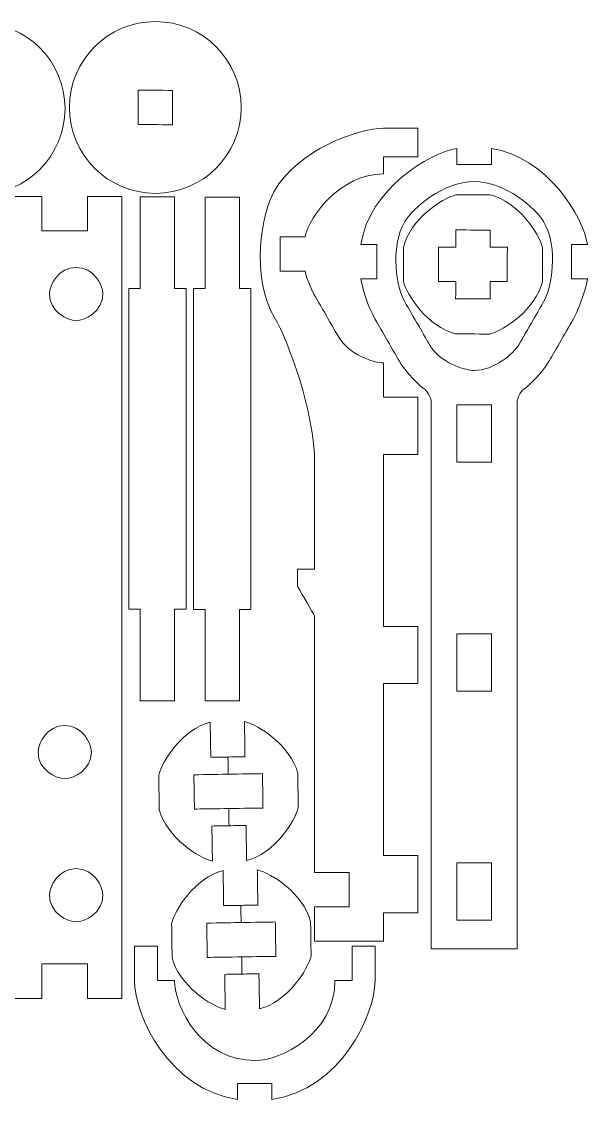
# Model space of a CAD drawing. Header units: millimetres. Extents: x -5059 to 5976, y -2595 to 3315.
# Drawn here: x 1427.8 to 1526.6, y -1475.3 to -1287.1 of the extents above; entities that cross this region are included whole.
import ezdxf

# ---------------------------------------------------------------- set-up
doc = ezdxf.new("R2010")
doc.units = ezdxf.units.MM
doc.header["$MEASUREMENT"] = 0
doc.layers.add('Layer 1', color=7, linetype='Continuous')

msp = doc.modelspace()

# ---------------------------------------------------------------- linework, layer by layer
at = {"layer": 'Layer 1', "color": 250, "lineweight": 9}
for centre in [(1420.3454, -1302.318), (1451.1187, -1302.118)]:
    msp.add_ellipse(centre, major_axis=(0, 15), ratio=1, dxfattribs=at)
at = {"layer": 'Layer 1', "color": 18, "lineweight": 9}
for points in [[(1448.1346, -1299.1022), (1448.1241, -1301.1023), (1448.1083, -1304.1022), (1448.103, -1305.1022)], [(1454.1346, -1299.1339), (1452.1346, -1299.1234), (1449.1346, -1299.1075), (1448.1346, -1299.1022)], [(1454.1029, -1305.1338), (1454.1134, -1303.1339), (1454.1293, -1300.1339), (1454.1346, -1299.1339)], [(1448.103, -1305.1022), (1450.103, -1305.1127), (1453.1028, -1305.1286), (1454.1029, -1305.1338)], [(1490.9328, -1305.7308), (1492.9328, -1305.7308), (1495.9328, -1305.7308), (1496.9328, -1305.7308)], [(1496.9328, -1305.7308), (1496.9328, -1307.3975), (1496.9328, -1309.8975), (1496.9328, -1310.7308)], [(1487.0094, -1326.0562), (1488.4825, -1316.3468), (1498.9284, -1310.019), (1503.7831, -1309.2825)], [(1503.7831, -1309.2825), (1503.7831, -1310.2071), (1503.7831, -1311.5939), (1503.7831, -1312.0562)], [(1509.7831, -1312.0562), (1509.7831, -1311.1316), (1509.7831, -1309.7448), (1509.7831, -1309.2825)], [(1509.7831, -1309.2825), (1519.4925, -1310.7556), (1525.8203, -1321.2015), (1526.5568, -1326.0562)], [(1496.9328, -1310.7308), (1494.9328, -1310.7308), (1491.9328, -1310.7308), (1490.9328, -1310.7308)], [(1490.9328, -1310.7308), (1490.9328, -1311.7308), (1490.9328, -1313.2308), (1490.9328, -1313.7308)], [(1490.9328, -1313.7308), (1483.4251, -1313.7308), (1478.0625, -1321.0642), (1477.2581, -1324.7308)], [(1503.7831, -1312.0562), (1505.7831, -1312.0562), (1508.7831, -1312.0562), (1509.7831, -1312.0562)], [(1494.4382, -1326.4888), (1495.658, -1321.6093), (1501.1537, -1317.9751), (1503.5966, -1317.3779)], [(1503.5966, -1317.3779), (1505.5965, -1317.3831), (1508.5965, -1317.3909), (1509.5965, -1317.3934)], [(1509.5965, -1317.3934), (1514.476, -1318.6132), (1518.1102, -1324.1089), (1518.7075, -1326.5517)], [(1425.2928, -1317.6909), (1427.2928, -1317.6909), (1430.2928, -1317.6909), (1431.2928, -1317.6909)], [(1431.2928, -1317.6909), (1431.2928, -1319.6909), (1431.2928, -1322.6909), (1431.2928, -1323.6909)], [(1439.2928, -1317.6909), (1441.2928, -1317.6909), (1444.2928, -1317.6909), (1445.2928, -1317.6909)], [(1439.2928, -1323.6909), (1439.2928, -1321.6909), (1439.2928, -1318.6909), (1439.2928, -1317.6909)], [(1445.2928, -1317.6909), (1445.2928, -1364.3575), (1445.2928, -1434.3575), (1445.2928, -1457.6909)], [(1454.4864, -1317.7367), (1452.4864, -1317.7367), (1449.4864, -1317.7367), (1448.4864, -1317.7367)], [(1448.4864, -1317.7367), (1448.4864, -1323.0701), (1448.4864, -1331.0701), (1448.4864, -1333.7367)], [(1454.4864, -1333.7367), (1454.4864, -1328.4034), (1454.4864, -1320.4034), (1454.4864, -1317.7367)], [(1465.799, -1317.7624), (1463.799, -1317.7624), (1460.799, -1317.7624), (1459.799, -1317.7624)], [(1459.799, -1317.7624), (1459.799, -1323.0958), (1459.799, -1331.0958), (1459.799, -1333.7624)], [(1465.799, -1333.7624), (1465.799, -1328.4291), (1465.799, -1320.4291), (1465.799, -1317.7624)], [(1431.2928, -1323.6909), (1433.9595, -1323.6909), (1437.9595, -1323.6909), (1439.2928, -1323.6909)], [(1477.2581, -1324.7308), (1475.8163, -1324.7308), (1473.6537, -1324.7308), (1472.9328, -1324.7308)], [(1472.9328, -1324.7308), (1472.9328, -1326.7308), (1472.9328, -1329.7308), (1472.9328, -1330.7308)], [(1503.5806, -1323.5125), (1503.578, -1324.5125), (1503.5742, -1326.0124), (1503.5728, -1326.5125)], [(1509.5806, -1323.5281), (1507.5806, -1323.5229), (1504.5806, -1323.5151), (1503.5806, -1323.5125)], [(1509.5729, -1326.528), (1509.5754, -1325.5281), (1509.5794, -1324.028), (1509.5806, -1323.5281)], [(1489.7831, -1326.0562), (1488.8586, -1326.0562), (1487.4717, -1326.0562), (1487.0094, -1326.0562)], [(1489.7831, -1332.0562), (1489.7831, -1330.0562), (1489.7831, -1327.0562), (1489.7831, -1326.0562)], [(1494.4226, -1332.4887), (1494.4278, -1330.4887), (1494.4356, -1327.4888), (1494.4382, -1326.4888)], [(1500.5729, -1326.5047), (1500.5677, -1328.5047), (1500.5599, -1331.5047), (1500.5573, -1332.5046)], [(1503.5728, -1326.5125), (1502.5729, -1326.5099), (1501.0728, -1326.506), (1500.5729, -1326.5047)], [(1503.5728, -1326.5125), (1503.5719, -1326.5196), (1503.5705, -1326.5305), (1503.57, -1326.5341)], [(1509.5729, -1326.528), (1509.5719, -1326.5352), (1509.5705, -1326.546), (1509.57, -1326.5497)], [(1512.5728, -1326.5358), (1511.5728, -1326.5332), (1510.0728, -1326.5293), (1509.5729, -1326.528)], [(1512.5573, -1332.5357), (1512.5625, -1330.5358), (1512.5702, -1327.5358), (1512.5728, -1326.5358)], [(1518.7075, -1326.5517), (1518.7023, -1328.5517), (1518.6945, -1331.5516), (1518.6919, -1332.5516)], [(1526.5568, -1326.0562), (1525.6323, -1326.0562), (1524.2454, -1326.0562), (1523.7831, -1326.0562)], [(1523.7831, -1326.0562), (1523.7831, -1328.0562), (1523.7831, -1331.0562), (1523.7831, -1332.0562)], [(1472.9328, -1330.7308), (1474.3746, -1330.7308), (1476.5372, -1330.7308), (1477.2581, -1330.7308)], [(1477.2581, -1330.7308), (1477.5681, -1332.1443), (1478.4467, -1334.1042), (1478.8085, -1334.7308)], [(1489.4626, -1339.0562), (1488.2046, -1336.8772), (1487.1981, -1333.3), (1487.0094, -1332.0562)], [(1487.0094, -1332.0562), (1487.934, -1332.0562), (1489.3208, -1332.0562), (1489.7831, -1332.0562)], [(1503.5336, -1341.6469), (1498.6541, -1340.4272), (1495.0199, -1334.9316), (1494.4226, -1332.4887)], [(1500.5573, -1332.5046), (1501.5573, -1332.5072), (1503.0573, -1332.5111), (1503.5573, -1332.5124)], [(1503.5573, -1332.5124), (1503.5547, -1333.5124), (1503.5508, -1335.0124), (1503.5496, -1335.5124)], [(1518.6919, -1332.5516), (1517.4722, -1337.4312), (1511.9765, -1341.0654), (1509.5336, -1341.6625)], [(1509.5495, -1335.5279), (1509.5521, -1334.5279), (1509.5559, -1333.028), (1509.5573, -1332.5279)], [(1509.5573, -1332.5279), (1510.5573, -1332.5306), (1512.0573, -1332.5344), (1512.5573, -1332.5357)], [(1523.7831, -1332.0562), (1524.7077, -1332.0562), (1526.0946, -1332.0562), (1526.5568, -1332.0562)], [(1526.5568, -1332.0562), (1526.1794, -1334.5438), (1524.7327, -1337.9667), (1524.1036, -1339.0562)], [(1446.4864, -1333.7367), (1446.4864, -1352.4034), (1446.4864, -1380.4034), (1446.4864, -1389.7367)], [(1448.4864, -1333.7367), (1447.8197, -1333.7367), (1446.8197, -1333.7367), (1446.4864, -1333.7367)], [(1456.4864, -1333.7367), (1455.8197, -1333.7367), (1454.8197, -1333.7367), (1454.4864, -1333.7367)], [(1456.4864, -1389.7367), (1456.4864, -1371.0701), (1456.4864, -1343.0701), (1456.4864, -1333.7367)], [(1457.799, -1333.7624), (1457.799, -1352.4291), (1457.799, -1380.4291), (1457.799, -1389.7624)], [(1459.799, -1333.7624), (1459.1323, -1333.7624), (1458.1323, -1333.7624), (1457.799, -1333.7624)], [(1467.799, -1333.7624), (1467.1323, -1333.7624), (1466.1323, -1333.7624), (1465.799, -1333.7624)], [(1467.799, -1389.7624), (1467.799, -1371.0958), (1467.799, -1343.0958), (1467.799, -1333.7624)], [(1478.8085, -1334.7308), (1480.2519, -1337.2308), (1482.4169, -1340.9808), (1483.1386, -1342.2308)], [(1494.6588, -1336.0562), (1496.1021, -1338.5562), (1498.2672, -1342.3062), (1498.9889, -1343.5562)], [(1503.5496, -1335.5124), (1505.5495, -1335.5175), (1508.5495, -1335.5253), (1509.5495, -1335.5279)], [(1514.5774, -1343.5562), (1516.0207, -1341.0562), (1518.1858, -1337.3062), (1518.9075, -1336.0562)], [(1478.9328, -1364.3368), (1478.9328, -1355.2309), (1474.3032, -1342.8366), (1471.9884, -1338.916)], [(1493.7927, -1346.5562), (1492.3494, -1344.0562), (1490.1843, -1340.3062), (1489.4626, -1339.0562)], [(1524.1036, -1339.0562), (1522.6603, -1341.5562), (1520.4952, -1345.3062), (1519.7735, -1346.5562)], [(1503.5307, -1341.6686), (1503.5317, -1341.6614), (1503.5331, -1341.6506), (1503.5336, -1341.6469)], [(1503.5307, -1341.6686), (1505.5307, -1341.6737), (1508.5308, -1341.6816), (1509.5308, -1341.6841)], [(1509.5308, -1341.6841), (1509.5317, -1341.677), (1509.5331, -1341.6661), (1509.5336, -1341.6625)], [(1483.1386, -1342.2308), (1484.8707, -1345.2308), (1489.2008, -1346.7308), (1490.9328, -1346.7308)], [(1490.9328, -1346.7308), (1490.9328, -1348.7308), (1490.9328, -1351.7308), (1490.9328, -1352.7308)], [(1498.0331, -1351.2397), (1496.2833, -1349.983), (1494.3313, -1347.489), (1493.7927, -1346.5562)], [(1519.7735, -1346.5562), (1518.6964, -1348.4219), (1516.408, -1350.6114), (1515.5331, -1351.2397)], [(1499.2831, -1353.6764), (1499.2831, -1352.6504), (1498.4498, -1351.5389), (1498.0331, -1351.2397)], [(1515.5331, -1351.2397), (1514.6998, -1351.8382), (1514.2831, -1353.1634), (1514.2831, -1353.6764)], [(1490.9328, -1352.7308), (1492.9328, -1352.7308), (1495.9328, -1352.7308), (1496.9328, -1352.7308)], [(1496.9328, -1352.7308), (1496.9328, -1356.0642), (1496.9328, -1361.0642), (1496.9328, -1362.7308)], [(1499.2831, -1449.0562), (1499.2831, -1417.2629), (1499.2831, -1369.573), (1499.2831, -1353.6764)], [(1509.7831, -1354.0562), (1507.7831, -1354.0562), (1504.7831, -1354.0562), (1503.7831, -1354.0562)], [(1503.7831, -1354.0562), (1503.7831, -1357.3895), (1503.7831, -1362.3895), (1503.7831, -1364.0562)], [(1509.7831, -1364.0562), (1509.7831, -1360.7229), (1509.7831, -1355.7229), (1509.7831, -1354.0562)], [(1514.2831, -1353.6764), (1514.2831, -1385.4697), (1514.2831, -1433.1596), (1514.2831, -1449.0562)], [(1496.9328, -1362.7308), (1494.9328, -1362.7308), (1491.9328, -1362.7308), (1490.9328, -1362.7308)], [(1490.9328, -1362.7308), (1490.9328, -1372.7308), (1490.9328, -1387.7308), (1490.9328, -1392.7308)], [(1478.9328, -1382.7308), (1478.9328, -1376.5995), (1478.9328, -1367.4025), (1478.9328, -1364.3368)], [(1503.7831, -1364.0562), (1505.7831, -1364.0562), (1508.7831, -1364.0562), (1509.7831, -1364.0562)], [(1478.9328, -1382.7308), (1477.9328, -1382.7308), (1476.4328, -1382.7308), (1475.9328, -1382.7308)], [(1475.9328, -1382.7308), (1475.9328, -1383.7308), (1475.9328, -1385.2308), (1475.9328, -1385.7308)], [(1475.9328, -1385.7308), (1476.9328, -1387.4629), (1478.4328, -1390.0609), (1478.9328, -1390.927)], [(1446.4864, -1389.7367), (1447.153, -1389.7367), (1448.153, -1389.7367), (1448.4864, -1389.7367)], [(1448.4864, -1389.7367), (1448.4864, -1395.0701), (1448.4864, -1403.0701), (1448.4864, -1405.7367)], [(1454.4864, -1405.7367), (1454.4864, -1400.4034), (1454.4864, -1392.4034), (1454.4864, -1389.7367)], [(1454.4864, -1389.7367), (1455.153, -1389.7367), (1456.153, -1389.7367), (1456.4864, -1389.7367)], [(1457.799, -1389.7624), (1458.4657, -1389.7624), (1459.4657, -1389.7624), (1459.799, -1389.7624)], [(1459.799, -1389.7624), (1459.799, -1395.0958), (1459.799, -1403.0958), (1459.799, -1405.7624)], [(1465.799, -1405.7624), (1465.799, -1400.4291), (1465.799, -1392.4291), (1465.799, -1389.7624)], [(1465.799, -1389.7624), (1466.4657, -1389.7624), (1467.4657, -1389.7624), (1467.799, -1389.7624)], [(1478.9328, -1435.7308), (1478.9328, -1420.7962), (1478.9328, -1398.3943), (1478.9328, -1390.927)], [(1490.9328, -1392.7308), (1492.9328, -1392.7308), (1495.9328, -1392.7308), (1496.9328, -1392.7308)], [(1496.9328, -1392.7308), (1496.9328, -1396.0642), (1496.9328, -1401.0642), (1496.9328, -1402.7308)], [(1509.7831, -1394.0562), (1507.7831, -1394.0562), (1504.7831, -1394.0562), (1503.7831, -1394.0562)], [(1503.7831, -1394.0562), (1503.7831, -1397.3895), (1503.7831, -1402.3895), (1503.7831, -1404.0562)], [(1509.7831, -1404.0562), (1509.7831, -1400.7229), (1509.7831, -1395.7229), (1509.7831, -1394.0562)], [(1496.9328, -1402.7308), (1494.9328, -1402.7308), (1491.9328, -1402.7308), (1490.9328, -1402.7308)], [(1490.9328, -1402.7308), (1490.9328, -1412.7308), (1490.9328, -1427.7308), (1490.9328, -1432.7308)], [(1503.7831, -1404.0562), (1505.7831, -1404.0562), (1508.7831, -1404.0562), (1509.7831, -1404.0562)], [(1448.4864, -1405.7367), (1450.4864, -1405.7367), (1453.4864, -1405.7367), (1454.4864, -1405.7367)], [(1459.799, -1405.7624), (1461.799, -1405.7624), (1464.799, -1405.7624), (1465.799, -1405.7624)], [(1460.7001, -1409.4634), (1455.837, -1410.7471), (1452.2752, -1416.2901), (1451.7101, -1418.7405)], [(1460.7964, -1415.5974), (1460.7643, -1413.5527), (1460.7161, -1410.4857), (1460.7001, -1409.4634)], [(1466.7697, -1415.4971), (1466.7375, -1413.4524), (1466.6893, -1410.3855), (1466.6733, -1409.3632)], [(1466.6993, -1409.3692), (1466.6906, -1409.3672), (1466.6777, -1409.3642), (1466.6733, -1409.3632)], [(1475.9761, -1418.3591), (1474.6926, -1413.496), (1469.1497, -1409.9343), (1466.6993, -1409.3692)], [(1463.796, -1415.5502), (1462.7962, -1415.5659), (1461.2964, -1415.5894), (1460.7964, -1415.5974)], [(1466.7956, -1415.503), (1465.7958, -1415.5187), (1464.296, -1415.5424), (1463.796, -1415.5502)], [(1463.796, -1415.5502), (1463.8117, -1416.549), (1463.8352, -1418.0472), (1463.8431, -1418.5466)], [(1451.6842, -1418.7345), (1451.6928, -1418.7365), (1451.7058, -1418.7395), (1451.7101, -1418.7405)], [(1451.7101, -1418.7405), (1451.7415, -1420.7403), (1451.7887, -1423.7399), (1451.8044, -1424.7398)], [(1457.8439, -1418.6442), (1459.8437, -1418.6127), (1462.8433, -1418.5655), (1463.8432, -1418.5498)], [(1457.9382, -1424.6434), (1457.9068, -1422.6436), (1457.8597, -1419.644), (1457.8439, -1418.6442)], [(1463.8432, -1418.5498), (1465.8429, -1418.5184), (1468.8424, -1418.4713), (1469.8424, -1418.4556)], [(1469.9107, -1424.4488), (1469.8793, -1422.4491), (1469.8321, -1419.4495), (1469.8164, -1418.4495)], [(1476.0705, -1424.3584), (1476.039, -1422.3586), (1475.9919, -1419.359), (1475.9761, -1418.3591)], [(1451.7784, -1424.7338), (1451.7871, -1424.7358), (1451.8, -1424.7388), (1451.8044, -1424.7398)], [(1451.8044, -1424.7398), (1453.088, -1429.6028), (1458.6308, -1433.1646), (1461.0814, -1433.7297)], [(1463.9374, -1424.5491), (1461.9377, -1424.5805), (1458.9381, -1424.6277), (1457.9382, -1424.6434)], [(1469.9366, -1424.4548), (1467.9369, -1424.4862), (1464.9373, -1424.5334), (1463.9374, -1424.5491)], [(1463.9374, -1424.5491), (1463.9531, -1425.5479), (1463.9766, -1427.0461), (1463.9845, -1427.5455)], [(1467.0806, -1433.6355), (1471.9435, -1432.3518), (1475.5054, -1426.8088), (1476.0705, -1424.3584)], [(1460.9849, -1427.5959), (1461.9848, -1427.5802), (1463.4846, -1427.5565), (1463.9845, -1427.5487)], [(1461.0814, -1433.7297), (1461.0492, -1431.6851), (1461.001, -1428.6182), (1460.9849, -1427.5959)], [(1463.9845, -1427.5487), (1464.9844, -1427.533), (1466.4842, -1427.5095), (1466.9841, -1427.5015)], [(1467.0546, -1433.6295), (1467.0225, -1431.5848), (1466.9743, -1428.5179), (1466.9583, -1427.4956)], [(1467.0774, -1433.6348), (1467.0698, -1433.633), (1467.0584, -1433.6303), (1467.0546, -1433.6295)], [(1490.9328, -1432.7308), (1492.9328, -1432.7308), (1495.9328, -1432.7308), (1496.9328, -1432.7308)], [(1496.9328, -1432.7308), (1496.9328, -1436.0642), (1496.9328, -1441.0642), (1496.9328, -1442.7308)], [(1509.7831, -1434.0562), (1507.7831, -1434.0562), (1504.7831, -1434.0562), (1503.7831, -1434.0562)], [(1503.7831, -1434.0562), (1503.7831, -1437.3895), (1503.7831, -1442.3895), (1503.7831, -1444.0562)], [(1509.7831, -1444.0562), (1509.7831, -1440.7229), (1509.7831, -1435.7229), (1509.7831, -1434.0562)], [(1462.9485, -1435.3667), (1458.0854, -1436.6504), (1454.5236, -1442.1934), (1453.9585, -1444.6438)], [(1463.0448, -1441.5007), (1463.0127, -1439.456), (1462.9645, -1436.389), (1462.9485, -1435.3667)], [(1469.0181, -1441.4004), (1468.9859, -1439.3557), (1468.9377, -1436.2888), (1468.9217, -1435.2665)], [(1468.9477, -1435.2725), (1468.939, -1435.2705), (1468.9261, -1435.2675), (1468.9217, -1435.2665)], [(1478.2245, -1444.2624), (1476.941, -1439.3993), (1471.3981, -1435.8376), (1468.9477, -1435.2725)], [(1484.9328, -1435.7308), (1482.9328, -1435.7308), (1479.9328, -1435.7308), (1478.9328, -1435.7308)], [(1484.9328, -1441.7308), (1484.9328, -1439.7308), (1484.9328, -1436.7308), (1484.9328, -1435.7308)], [(1466.0444, -1441.4535), (1465.0446, -1441.4692), (1463.5448, -1441.4927), (1463.0448, -1441.5007)], [(1469.044, -1441.4063), (1468.0442, -1441.422), (1466.5444, -1441.4457), (1466.0444, -1441.4535)], [(1466.0444, -1441.4535), (1466.0601, -1442.4523), (1466.0836, -1443.9505), (1466.0915, -1444.4499)], [(1478.9328, -1447.7308), (1478.9328, -1445.7308), (1478.9328, -1442.7308), (1478.9328, -1441.7308)], [(1478.9328, -1441.7308), (1480.9328, -1441.7308), (1483.9328, -1441.7308), (1484.9328, -1441.7308)], [(1496.9328, -1442.7308), (1494.9328, -1442.7308), (1491.9328, -1442.7308), (1490.9328, -1442.7308)], [(1490.9328, -1442.7308), (1490.9328, -1444.3975), (1490.9328, -1446.8975), (1490.9328, -1447.7308)], [(1453.9326, -1444.6378), (1453.9412, -1444.6398), (1453.9542, -1444.6428), (1453.9585, -1444.6438)], [(1453.9585, -1444.6438), (1453.9899, -1446.6436), (1454.0371, -1449.6432), (1454.0528, -1450.6431)], [(1460.0923, -1444.5475), (1462.0921, -1444.516), (1465.0917, -1444.4688), (1466.0916, -1444.4531)], [(1460.1866, -1450.5467), (1460.1552, -1448.5469), (1460.1081, -1445.5473), (1460.0923, -1444.5475)], [(1466.0916, -1444.4531), (1468.0913, -1444.4217), (1471.0908, -1444.3746), (1472.0908, -1444.3589)], [(1472.1591, -1450.3521), (1472.1277, -1448.3524), (1472.0805, -1445.3528), (1472.0648, -1444.3528)], [(1478.3189, -1450.2617), (1478.2874, -1448.2619), (1478.2403, -1445.2623), (1478.2245, -1444.2624)], [(1503.7831, -1444.0562), (1505.7831, -1444.0562), (1508.7831, -1444.0562), (1509.7831, -1444.0562)], [(1447.4754, -1448.5614), (1448.8087, -1448.5614), (1450.8087, -1448.5614), (1451.4754, -1448.5614)], [(1447.4754, -1454.5614), (1447.4754, -1452.5614), (1447.4754, -1449.5614), (1447.4754, -1448.5614)], [(1451.4754, -1448.5614), (1451.4754, -1450.5614), (1451.4754, -1453.5614), (1451.4754, -1454.5614)], [(1490.9328, -1447.7308), (1486.9328, -1447.7308), (1480.9328, -1447.7308), (1478.9328, -1447.7308)], [(1489.4754, -1448.5614), (1488.142, -1448.5614), (1486.142, -1448.5614), (1485.4754, -1448.5614)], [(1485.4754, -1448.5614), (1485.4754, -1450.5614), (1485.4754, -1453.5614), (1485.4754, -1454.5614)], [(1489.4754, -1454.5614), (1489.4754, -1452.5614), (1489.4754, -1449.5614), (1489.4754, -1448.5614)], [(1514.2831, -1449.0562), (1509.2831, -1449.0562), (1501.7831, -1449.0562), (1499.2831, -1449.0562)], [(1454.0268, -1450.6371), (1454.0355, -1450.6391), (1454.0484, -1450.6421), (1454.0528, -1450.6431)], [(1454.0528, -1450.6431), (1455.3364, -1455.5061), (1460.8792, -1459.0679), (1463.3298, -1459.633)], [(1466.1858, -1450.4524), (1464.1861, -1450.4838), (1461.1865, -1450.531), (1460.1866, -1450.5467)], [(1472.185, -1450.3581), (1470.1853, -1450.3895), (1467.1857, -1450.4367), (1466.1858, -1450.4524)], [(1466.1858, -1450.4524), (1466.2015, -1451.4512), (1466.225, -1452.9494), (1466.2329, -1453.4488)], [(1469.329, -1459.5388), (1474.1919, -1458.2551), (1477.7538, -1452.7121), (1478.3189, -1450.2617)], [(1431.2928, -1451.6909), (1431.2928, -1453.6909), (1431.2928, -1456.6909), (1431.2928, -1457.6909)], [(1439.2928, -1451.6909), (1436.6262, -1451.6909), (1432.6262, -1451.6909), (1431.2928, -1451.6909)], [(1439.2928, -1457.6909), (1439.2928, -1455.6909), (1439.2928, -1452.6909), (1439.2928, -1451.6909)], [(1465.4754, -1475.346), (1453.4754, -1473.6139), (1447.4754, -1460.6236), (1447.4754, -1454.5614)], [(1451.4754, -1454.5614), (1452.4754, -1454.5614), (1453.9754, -1454.5614), (1454.4754, -1454.5614)], [(1463.2333, -1453.4992), (1464.2332, -1453.4835), (1465.733, -1453.4598), (1466.2329, -1453.452)], [(1463.3298, -1459.633), (1463.2976, -1457.5884), (1463.2494, -1454.5215), (1463.2333, -1453.4992)], [(1466.2329, -1453.452), (1467.2328, -1453.4363), (1468.7326, -1453.4128), (1469.2325, -1453.4048)], [(1469.303, -1459.5328), (1469.2709, -1457.4881), (1469.2227, -1454.4212), (1469.2067, -1453.3989)], [(1471.4754, -1475.346), (1483.4754, -1473.6139), (1489.4754, -1460.6236), (1489.4754, -1454.5614)], [(1485.4754, -1454.5614), (1484.4754, -1454.5614), (1482.9754, -1454.5614), (1482.4754, -1454.5614)], [(1431.2928, -1457.6909), (1429.2928, -1457.6909), (1426.2928, -1457.6909), (1425.2928, -1457.6909)], [(1445.2928, -1457.6909), (1443.2928, -1457.6909), (1440.2928, -1457.6909), (1439.2928, -1457.6909)], [(1469.3258, -1459.5381), (1469.3182, -1459.5363), (1469.3068, -1459.5336), (1469.303, -1459.5328)], [(1465.4754, -1472.5614), (1465.4754, -1473.4896), (1465.4754, -1474.8819), (1465.4754, -1475.346)], [(1465.4754, -1472.5614), (1467.4754, -1472.5614), (1470.4754, -1472.5614), (1471.4754, -1472.5614)], [(1471.4754, -1472.5614), (1471.4754, -1473.4896), (1471.4754, -1474.8819), (1471.4754, -1475.346)]]:
    msp.add_open_spline(points, degree=3, dxfattribs=at)
for points in [[(1471.9884, -1338.916), (1467.659, -1331.5832), (1469.716, -1320.5215), (1471.8269, -1316.8238), (1471.8269, -1316.8238), (1476.0487, -1309.4285), (1486.6751, -1305.7308), (1490.9328, -1305.7308)], [(1506.7831, -1315.0562), (1501.3945, -1315.0562), (1496.0059, -1319.7229), (1494.6588, -1322.0562), (1494.6588, -1322.0562), (1491.9645, -1326.7229), (1493.3116, -1333.7229), (1494.6588, -1336.0562)], [(1506.7831, -1315.0562), (1512.1717, -1315.0562), (1517.5603, -1319.7229), (1518.9075, -1322.0562), (1518.9075, -1322.0562), (1521.6018, -1326.7229), (1520.2546, -1333.7229), (1518.9075, -1336.0562)], [(1437.2928, -1330.0409), (1434.1928, -1330.0409), (1432.6428, -1333.1409), (1432.6428, -1334.6909), (1432.6428, -1334.6909), (1432.6428, -1337.7909), (1435.7428, -1339.3409), (1437.2928, -1339.3409)], [(1437.2928, -1330.0409), (1440.3928, -1330.0409), (1441.9428, -1333.1409), (1441.9428, -1334.6909), (1441.9428, -1334.6909), (1441.9428, -1337.7909), (1438.8428, -1339.3409), (1437.2928, -1339.3409)], [(1498.9889, -1343.5562), (1500.721, -1346.5562), (1505.0511, -1348.0562), (1506.7831, -1348.0562), (1506.7831, -1348.0562), (1510.2472, -1348.0562), (1513.7113, -1345.0562), (1514.5774, -1343.5562)], [(1435.2928, -1410.0409), (1432.1928, -1410.0409), (1430.6428, -1413.1409), (1430.6428, -1414.6909), (1430.6428, -1414.6909), (1430.6428, -1417.7909), (1433.7428, -1419.3409), (1435.2928, -1419.3409)], [(1435.2928, -1410.0409), (1438.3928, -1410.0409), (1439.9428, -1413.1409), (1439.9428, -1414.6909), (1439.9428, -1414.6909), (1439.9428, -1417.7909), (1436.8428, -1419.3409), (1435.2928, -1419.3409)], [(1437.2928, -1435.0409), (1434.1928, -1435.0409), (1432.6428, -1438.1409), (1432.6428, -1439.6909), (1432.6428, -1439.6909), (1432.6428, -1442.7909), (1435.7428, -1444.3409), (1437.2928, -1444.3409)], [(1437.2928, -1435.0409), (1440.3928, -1435.0409), (1441.9428, -1438.1409), (1441.9428, -1439.6909), (1441.9428, -1439.6909), (1441.9428, -1442.7909), (1438.8428, -1444.3409), (1437.2928, -1444.3409)], [(1482.4754, -1454.5614), (1482.4754, -1463.8947), (1473.142, -1468.5614), (1468.4754, -1468.5614), (1468.4754, -1468.5614), (1459.142, -1468.5614), (1454.4754, -1459.2281), (1454.4754, -1454.5614)]]:
    msp.add_open_spline(points, degree=3, knots=[0, 0, 0, 0, 0.33333333, 0.33333333, 0.33333333, 0.33333333, 1, 1, 1, 1], dxfattribs=at)

doc.saveas('drawing.dxf')
